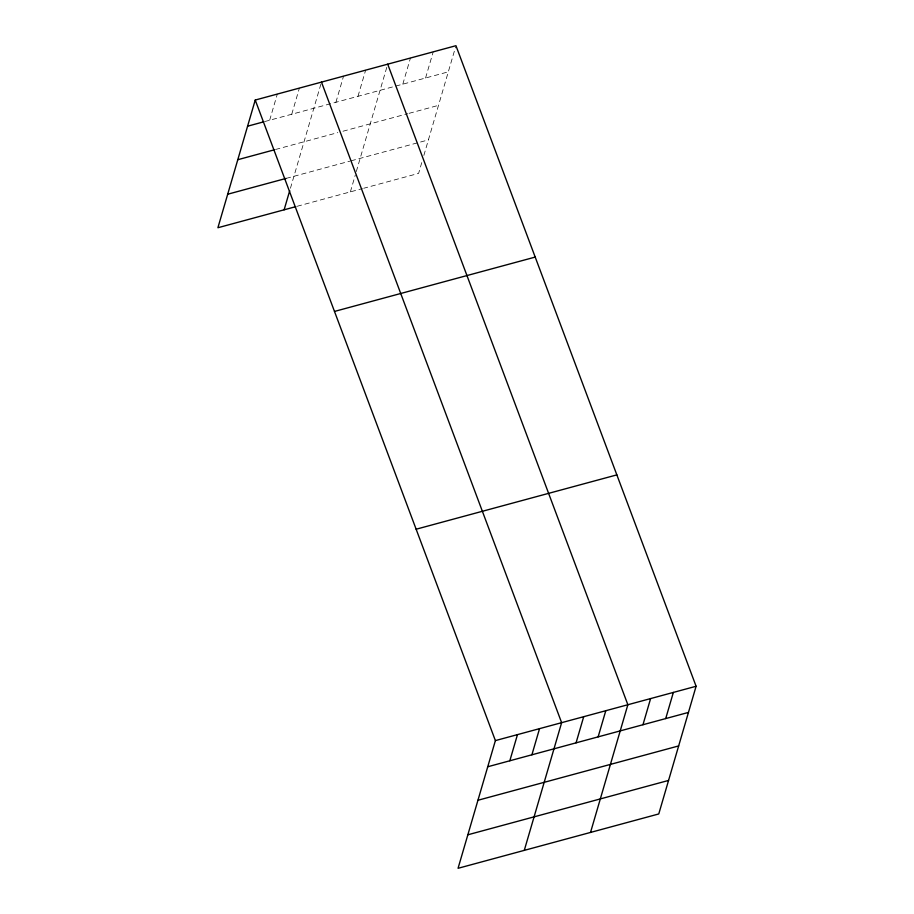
<?xml version="1.0" encoding="UTF-8"?>
<svg xmlns="http://www.w3.org/2000/svg" width="914" height="914" viewBox="0 0 914 914"><rect width="100%" height="100%" fill="white"/><g stroke="black" fill="none" stroke-linecap="round" stroke-linejoin="round"><path stroke-width="0.69" stroke-dasharray="4.57 3.43" d="M269.664 120.225L277.319 94.062M291.749 114.239L299.392 88.087M290.435 188.261L321.477 82.111M335.906 102.288L343.55 76.136M357.98 96.313L365.634 70.161M350.37 191.871L355.272 175.111M356.311 171.524L387.707 64.174M402.811 84.168L410.455 58.016M425.558 78.01L433.202 51.858M421.754 162.623L418.612 173.397L363.749 188.25M423.856 155.437L455.572 47.002M264.477 121.631L448.306 71.852M275.457 149.508L337.792 132.633M342.99 131.228L407.724 113.69M409.061 113.336L438.503 105.361M286.139 178.401L349.776 161.172M351.079 160.818L428.403 139.888M297.119 206.29L362.412 188.615"/><path stroke-width="1.37" d="M255.235 100.049L495.388 740.603L458.051 868.3L658.766 813.951L696.102 686.265L455.949 45.7L255.235 100.049L217.898 227.735L295.816 206.644M284.128 209.809L289.727 190.66M509.818 760.779L517.473 734.628M531.902 754.804L539.546 728.652M524.282 850.363L561.63 722.677L321.477 82.111M576.06 742.842L583.703 716.69M598.133 736.867L605.788 710.715M590.524 832.437L627.861 704.74L387.707 64.174M642.965 724.733L650.608 698.582M665.712 718.575L673.355 692.424M247.591 126.201L263.175 121.973M237.789 159.71L274.154 149.862M227.7 194.225L286.139 178.401M334.49 311.434L535.204 257.085M416.144 529.217L616.859 474.88M495.388 740.603L696.102 686.265M487.745 766.755L688.459 712.417M477.942 800.264L678.656 745.927M467.854 834.79L668.557 780.442"/></g></svg>
